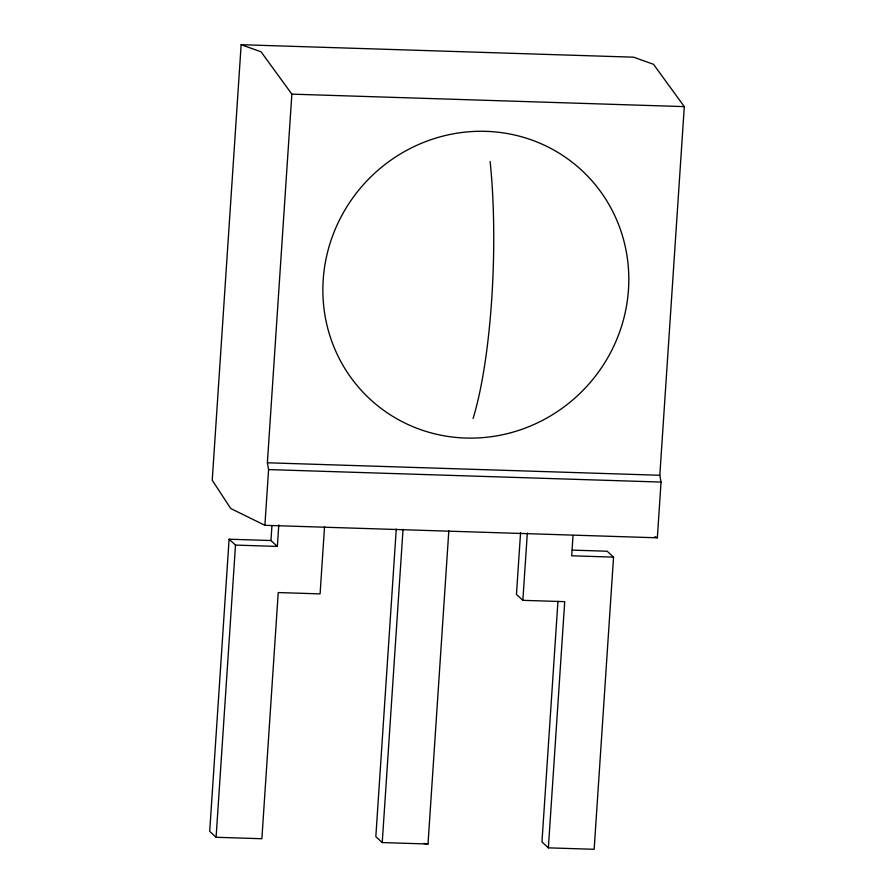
<?xml version="1.0" encoding="UTF-8"?>
<svg xmlns="http://www.w3.org/2000/svg" width="894" height="894" viewBox="0 0 894 894"><rect width="100%" height="100%" fill="white"/><g stroke="black" fill="none" stroke-linecap="round" stroke-linejoin="round"><path stroke-width="1.34" d="M241.156 44.7L212.236 480.268L230.719 508.496L264.892 525.314L657.347 537.808L661.046 482.067L659.817 475.262L684.301 106.621L653.503 64.301L633.611 57.182L241.156 44.7L261.048 51.807L291.857 94.138L267.373 462.779L268.591 469.585L264.892 525.314M278.794 524.879L277.352 546.424L270.96 540.535L229.099 539.205L209.699 831.386L216.091 837.276L261.875 838.728L278.224 592.554L320.086 593.884L324.556 526.611M216.091 837.276L235.502 545.094L229.099 539.205M270.96 540.535L271.944 525.717M396.266 529.002L375.826 836.672L382.23 842.561L428.014 844.014L448.822 530.779M382.23 842.561L403.038 529.326M520.565 532.668L516.453 594.443L522.856 600.332L564.717 601.662L548.368 847.847L594.152 849.3L613.552 557.118L607.16 551.229L572.272 550.123M522.856 600.332L527.326 533.059M557.945 601.338L541.965 841.958L548.368 847.847M573.032 535.584L571.691 555.789L613.552 557.118M291.857 94.138L684.301 106.621M267.373 462.779L659.817 475.262M268.591 469.585L661.046 482.067M235.502 545.094L277.352 546.424M423.89 843.433L428.014 844.014M654.9 536.601L657.347 537.808M490.135 161.535A188.109 37.615 -88.2 0 1 473.071 418.481M511.1 432.662A155.858 150.483 -47.4 0 0 587.123 175.593A155.858 150.483 -47.4 0 0 329.294 245.85A155.858 150.483 -47.4 0 0 511.1 432.662"/></g></svg>
